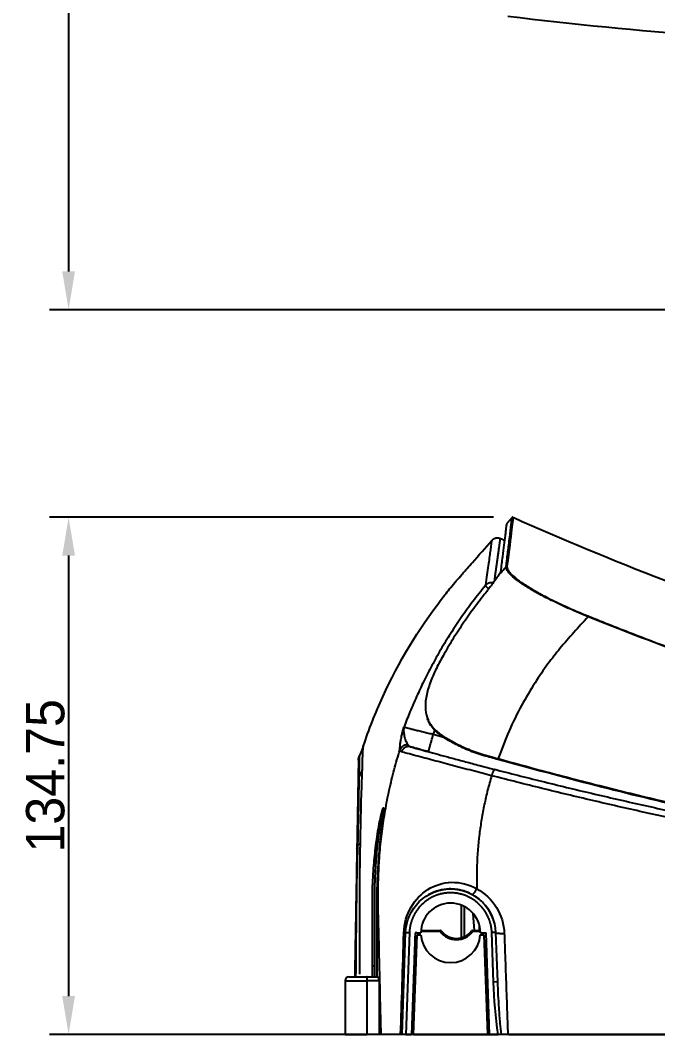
# Model space of a CAD drawing. Header units: millimetres. Extents: x -87 to 534, y -466 to 274.
# Drawn here: x -87 to 79.1, y -450.7 to -186.4 of the extents above; entities that cross this region are included whole.
import ezdxf

# ---------------------------------------------------------------- set-up
doc = ezdxf.new("R2010")
doc.units = ezdxf.units.MM
doc.header["$MEASUREMENT"] = 0
doc.layers.add('1', color=7, linetype='Continuous')
doc.layers.add('______', color=7, linetype='Continuous')
doc.styles.add('______', font='gulim_1.ttc')
doc.dimstyles.new('____ ______ 01', dxfattribs={"dimscale": 10, "dimtxt": 1, "dimasz": 1, "dimexe": 0.5, "dimexo": 0.5, "dimgap": 0.09, "dimtad": 1, "dimtoh": 1, "dimzin": 1, "dimdsep": 46, "dimtxsty": '______', "dimcen": 0.5, "dimazin": 0, "dimtfac": 1, "dimtdec": 4, "dimtix": 1, "dimtmove": 0, "dimatfit": 3, "dimfxl": 0, "dimtolj": 1, "dimtzin": 1, "dimarcsym": 0})

# ---------------------------------------------------------------- blocks, each defined once
blk = doc.blocks.new('*D1')
at = {"layer": '______', "color": 0, "lineweight": -2}
for p, q in [((36.3, -315.87), (-79.45, -315.87)), ((-74.45, -325.87), (-74.45, -440.62)), ((70.54, -450.62), (-79.45, -450.62))]:
    blk.add_line(p, q, dxfattribs=at)
at = {"layer": '______', "color": 0}
for points in [[(-72.78, -325.87), (-76.12, -325.87), (-74.45, -315.87)], [(-76.12, -440.62), (-72.78, -440.62), (-74.45, -450.62)]]:
    blk.add_solid(points, dxfattribs=at)
at = {"layer": 'Defpoints', "color": 0}
for p in [(41.3, -315.87), (-74.45, -450.62), (75.54, -450.62)]:
    blk.add_point(p, dxfattribs=at)
at = {"layer": '______', "color": 0, "insert": (-80.49, -383.25), "char_height": 10, "attachment_point": 5, "rotation": 90, "style": '______'}
blk.add_mtext('\\A1;134.75', dxfattribs=at)
blk = doc.blocks.new('*D2')
at = {"layer": '______', "color": 0, "lineweight": -2}
for p, q in [((141.55, 192.15), (-79.45, 192.15)), ((-74.45, 182.15), (-74.45, -251.8)), ((341.87, -261.8), (-79.45, -261.8))]:
    blk.add_line(p, q, dxfattribs=at)
at = {"layer": '______', "color": 0}
for points in [[(-72.78, 182.15), (-76.12, 182.15), (-74.45, 192.15)], [(-76.12, -251.8), (-72.78, -251.8), (-74.45, -261.8)]]:
    blk.add_solid(points, dxfattribs=at)
at = {"layer": 'Defpoints', "color": 0}
for p in [(146.55, 192.15), (-74.45, -261.8), (346.87, -261.8)]:
    blk.add_point(p, dxfattribs=at)
at = {"layer": '______', "color": 0, "insert": (-80.48, -34.82), "char_height": 10, "attachment_point": 5, "rotation": 90, "style": '______'}
blk.add_mtext('\\A1;453.95', dxfattribs=at)

msp = doc.modelspace()

# ---------------------------------------------------------------- linework, layer by layer
at = {"layer": '1', "color": 157}
for p, q in [((27.928, -413.111), (27.928, -413.09)), ((28.616, -413.316), (28.616, -413.353)), ((31.962, -412.68), (31.962, -412.68)), ((27.928, -425.447), (27.928, -416.945)), ((28.616, -417.251), (28.616, -425.204)), ((31.385, -423.546), (30.976, -419.089)), ((12.452, -450.623), (13.379, -424.068)), ((13.379, -424.068), (14.378, -424.103)), ((14.378, -424.103), (13.452, -450.623)), ((15.877, -424.171), (14.953, -450.623)), ((15.877, -424.171), (14.953, -450.623)), ((15.877, -424.171), (14.953, -450.623)), ((15.456, -450.624), (16.362, -424.671)), ((16.275, -424.171), (15.877, -424.171)), ((16.275, -424.171), (17.375, -424.171)), ((16.362, -424.671), (17.394, -424.671)), ((16.778, -424.671), (16.778, -424.171)), ((17.078, -424.171), (17.078, -424.671)), ((22.447, -423.846), (17.382, -423.846)), ((17.401, -423.546), (22.447, -423.546)), ((17.44, -423.171), (17.44, -423.171)), ((22.447, -423.546), (22.447, -423.846)), ((22.686, -423.665), (22.447, -423.846)), ((30.57, -423.665), (30.808, -423.846)), ((30.808, -423.546), (32.85, -423.546)), ((30.808, -423.546), (30.808, -423.846)), ((32.869, -423.846), (30.808, -423.846)), ((32.861, -424.671), (33.886, -424.671)), ((32.875, -424.171), (34.367, -424.171)), ((33.178, -424.671), (33.178, -424.171)), ((33.478, -424.671), (33.478, -424.171)), ((33.478, -424.171), (33.478, -424.671)), ((34.792, -450.624), (33.886, -424.671)), ((35.29, -450.623), (34.367, -424.171)), ((36.865, -424.068), (35.865, -424.103)), ((36.315, -436.973), (35.865, -424.103)), ((36.865, -424.068), (37.314, -436.938)), ((34.083, -430.324), (34.582, -430.324)), ((34.318, -429.824), (34.564, -429.824)), ((-1.373, -435.624), (3.323, -435.624)), ((-1.369, -435.624), (0.12, -435.624)), ((-2.373, -436.624), (-2.373, -450.623)), ((-2.373, -436.624), (3.367, -436.624)), ((34.31, -436.824), (34.809, -436.824)), ((34.844, -437.824), (34.346, -437.824)), ((37.314, -436.938), (36.315, -436.973)), ((3.388, -450.623), (-2.373, -450.623)), ((-2.369, -450.623), (-0.414, -450.623)), ((-0.373, -450.623), (-0.373, -450.624)), ((-0.373, -450.624), (3.127, -450.624)), ((3.127, -450.623), (3.127, -450.624)), ((3.127, -450.624), (3.265, -450.624)), ((13.452, -450.623), (12.452, -450.623)), ((13.452, -450.623), (14.953, -450.623)), ((14.953, -450.623), (14.153, -450.623)), ((14.953, -450.623), (14.953, -450.623)), ((14.953, -450.623), (14.953, -450.623)), ((15.456, -450.624), (34.792, -450.624)), ((34.792, -450.623), (37.351, -450.623)), ((35.29, -450.623), (37.535, -450.623)), ((91.18, -450.623), (40.031, -450.623)), ((40.257, -450.623), (91.681, -450.623))]:
    msp.add_line(p, q, dxfattribs=at)
at = {"layer": '1', "color": 73}
msp.add_line((17.44, -423.171), (17.44, -423.171), dxfattribs=at)
msp.add_line((17.44, -423.171), (17.44, -423.171), dxfattribs=at)
at = {"layer": '1', "color": 8}
for p, q in [((-0.373, -450.623), (-0.373, -450.624)), ((-0.373, -450.623), (-0.373, -450.624)), ((3.127, -450.623), (3.127, -450.624)), ((3.127, -450.623), (3.127, -450.624))]:
    msp.add_line(p, q, dxfattribs=at)
at = {"layer": '1', "color": 157}
for centre, radius, start, end in [((153.082, 712.165), 904.533, 262.820233, 266.075852), ((339.632, 792.229), 1207.533, 254.681333, 254.799781), ((25.125, -424.171), 7.75, 0, 180), ((25.125, -424.171), 7.75, 90, 180), ((25.128, -424.171), 7.75, 183.69907, 356.30093), ((22.447, -423.846), 0.3, 37.2166, 90), ((26.628, -420.671), 5.25, 217.2166, 322.7834), ((26.628, -420.671), 4.95, 217.2166, 322.7834), ((25.128, -424.171), 7.75, 270, 356.30093), ((30.808, -423.846), 0.3, 90, 142.7834), ((34.318, -430.324), 0.5, 90, 119.98827), ((-1.373, -436.624), 1, 90.00036, 180.00036)]:
    msp.add_arc(centre, radius, start, end, dxfattribs=at)
for points, knots in [([(37.493, -176.28), (41.381, -176.896), (49.851, -178.236), (63.684, -180.147), (79.688, -182.073), (97.89, -183.867), (118.315, -185.391), (145.933, -186.713), (177.103, -187.012), (207.996, -185.966), (229.709, -184.561), (241.107, -183.538), (245.26, -183.165)], [0, 0, 0, 0, 0.0576481, 0.1256011, 0.2038094, 0.2922419, 0.3908989, 0.4998269, 0.6904173, 0.8374524, 0.9407747, 1, 1, 1, 1]), ([(39.586, -328.738), (39.671, -328.048), (39.84, -326.672), (40.07, -324.822), (40.318, -322.849), (40.564, -320.888), (40.784, -319.083), (40.945, -317.684), (41.055, -316.693), (41.125, -316.068), (41.143, -315.98), (41.152, -315.936)], [0, 0, 0, 0, 0.0837363, 0.1670539, 0.2500185, 0.3754274, 0.4999903, 0.624606, 0.7499708, 0.8746132, 1, 1, 1, 1]), ([(41.384, -315.883), (41.393, -315.925), (41.287, -316.974), (40.779, -321.247), (40.372, -324.487), (39.81, -328.686)], [0, 0, 0, 0, 0.5, 0.5, 1, 1, 1, 1]), ([(41.383, -315.886), (41.362, -315.877), (41.34, -315.871), (41.295, -315.867), (41.272, -315.869), (41.229, -315.881), (41.208, -315.89), (41.176, -315.912), (41.164, -315.923), (41.153, -315.935)], [0, 0, 0, 0, 0.2683524, 0.2683524, 0.5367455, 0.5367455, 0.8051381, 0.8051381, 1, 1, 1, 1]), ([(41.384, -315.883), (54.253, -321.549), (67.418, -327.032), (93.984, -337.402), (107.446, -342.34), (121.06, -347.038)], [0, 0, 0, 0, 0.5, 0.5, 1, 1, 1, 1]), ([(39.695, -317.588), (39.689, -317.617), (39.675, -317.674), (39.629, -318.067), (39.559, -318.685), (39.459, -319.55), (39.297, -320.906), (39.039, -323), (38.65, -326.061), (38.314, -328.671), (38.146, -329.978)], [0, 0, 0, 0, 0.1010761, 0.2015145, 0.301416, 0.4008816, 0.5000129, 0.6663591, 0.8328563, 1, 1, 1, 1]), ([(22.694, -337.293), (23.507, -336.237), (24.336, -335.196), (26.123, -333.019), (27.086, -331.887), (28.31, -330.497), (28.528, -330.25), (28.988, -329.729), (29.217, -329.469), (29.906, -328.688), (30.365, -328.167), (32.486, -325.762), (34.148, -323.877), (35.81, -321.993)], [0, 0, 0, 0, 0.1894496, 0.1894496, 0.4022244, 0.4022244, 0.4554181, 0.4554181, 0.5086117, 0.5086117, 0.6149991, 0.6149991, 1, 1, 1, 1]), ([(35.812, -321.99), (35.807, -321.996), (35.679, -322.959), (35.29, -325.831), (35.125, -327.037), (34.721, -329.936), (34.449, -331.635), (34.216, -333.635)], [0, 0, 0, 0, 0.4970003, 0.4970003, 0.7485002, 0.7485002, 1, 1, 1, 1]), ([(38.147, -329.977), (38.123, -330.04), (38.075, -330.166), (37.925, -330.443), (37.728, -330.764), (37.557, -331.019), (37.484, -331.129)], [0, 0, 0, 0, 0.2462765, 0.4999733, 0.7849466, 1, 1, 1, 1]), ([(60.953, -341.806), (60.138, -341.47), (58.52, -340.804), (56.194, -339.782), (53.991, -338.772), (51.934, -337.786), (50.038, -336.835), (48.312, -335.929), (46.765, -335.072), (44.815, -333.918), (42.696, -332.505), (40.853, -330.992), (39.719, -329.677), (39.631, -329.056), (39.586, -328.738)], [0, 0, 0, 0, 0.068092, 0.1350568, 0.2006444, 0.2646163, 0.3267534, 0.3868633, 0.4447853, 0.5003947, 0.6254661, 0.7501354, 0.8718396, 1, 1, 1, 1]), ([(39.81, -328.686), (39.811, -328.834), (39.813, -329.13), (40.065, -329.669), (40.502, -330.272), (41.35, -331.166), (42.89, -332.434), (45.47, -334.143), (48.684, -335.983), (52.431, -337.884), (56.575, -339.803), (59.549, -341.031), (61.043, -341.648)], [0, 0, 0, 0, 0.0632641, 0.1257202, 0.187855, 0.2501609, 0.3749136, 0.4999569, 0.6236713, 0.7494623, 0.8741254, 1, 1, 1, 1]), ([(37.484, -331.129), (37.357, -331.317), (37.102, -331.692), (36.635, -332.371), (36.026, -333.232), (35.251, -334.296), (34.607, -335.116), (34.285, -335.526)], [0, 0, 0, 0, 0.1654358, 0.3309727, 0.4999685, 0.7502279, 1, 1, 1, 1]), ([(34.215, -333.635), (33.1, -335.026), (30.905, -337.762), (27.878, -341.97), (25.097, -346.152), (22.561, -350.311), (20.249, -354.435), (18.147, -358.517), (16.242, -362.552), (14.516, -366.524), (13.488, -369.175), (12.983, -370.479)], [0, 0, 0, 0, 0.1253277, 0.2466476, 0.3641992, 0.4781909, 0.5888003, 0.6961765, 0.8005012, 0.9019025, 1, 1, 1, 1]), ([(34.285, -335.526), (33.228, -336.883), (31.139, -339.562), (28.253, -343.684), (25.575, -347.789), (23.948, -350.572), (23.146, -351.944)], [0, 0, 0, 0, 0.2597999, 0.5131273, 0.7598537, 1, 1, 1, 1]), ([(60.953, -341.806), (59.706, -343.16), (57.212, -345.867), (53.668, -349.916), (50.287, -354.285), (46.891, -359.218), (43.465, -365.032), (40.18, -371.622), (38.405, -376.347), (37.493, -378.774)], [0, 0, 0, 0, 0.124964, 0.2498278, 0.3651074, 0.4998944, 0.6563417, 0.8234772, 1, 1, 1, 1]), ([(531.43, -409.897), (531.419, -409.899), (531.399, -409.904), (531.033, -409.936), (530.405, -409.985), (529.478, -410.055), (528.246, -410.145), (526.696, -410.257), (524.821, -410.389), (522.624, -410.54), (520.102, -410.708), (517.25, -410.892), (514.062, -411.088), (510.533, -411.295), (506.665, -411.51), (502.467, -411.728), (497.964, -411.947), (493.205, -412.163), (488.245, -412.373), (483.088, -412.575), (477.726, -412.765), (472.149, -412.94), (459.795, -413.273), (441.885, -413.541), (420.263, -413.312), (397.505, -412.669), (369.945, -411.299), (336.036, -408.366), (300.754, -404.203), (266.01, -399.075), (230.361, -392.504), (200.567, -385.942), (175.361, -379.634), (154.345, -373.891), (132.293, -367.319), (109.271, -359.824), (85.295, -351.37), (69.201, -345.047), (60.953, -341.806)], [0, 0, 0, 0, 0.0108757, 0.0218056, 0.0328122, 0.0439208, 0.0551598, 0.0665594, 0.0781215, 0.0897971, 0.1015334, 0.1133271, 0.1252159, 0.1372359, 0.1494032, 0.1617252, 0.1741827, 0.1867243, 0.1993274, 0.2120014, 0.2247696, 0.2376547, 0.2506782, 0.3080105, 0.3496163, 0.3758056, 0.4358375, 0.5007244, 0.5583964, 0.6252814, 0.6875394, 0.7501841, 0.7863151, 0.8246513, 0.8651768, 0.9078756, 0.952787, 1, 1, 1, 1]), ([(61.043, -341.648), (65.023, -343.232), (72.975, -346.396), (85.007, -350.941), (97.103, -355.334), (109.272, -359.562), (121.505, -363.628), (133.791, -367.528), (146.118, -371.261), (158.476, -374.823), (170.86, -378.216), (183.265, -381.44), (203.066, -386.312), (230.323, -392.322), (258.988, -397.601), (282.148, -401.271), (300.294, -403.843), (317.989, -406.06), (341.153, -408.616), (369.336, -411.067), (403.48, -412.798), (436.607, -413.408), (466.724, -412.992), (488.722, -412.189), (504.202, -411.46), (514.062, -410.905), (521.837, -410.406), (526.745, -410.062), (529.567, -409.856), (531.029, -409.744), (531.16, -409.729), (531.226, -409.721)], [0, 0, 0, 0, 0.022856, 0.0456695, 0.0684642, 0.0912564, 0.1140365, 0.1367904, 0.1595041, 0.1821647, 0.2047768, 0.2273454, 0.2498715, 0.3124924, 0.3747979, 0.4042306, 0.4371341, 0.4724502, 0.4993868, 0.5616798, 0.6243274, 0.6867059, 0.7494254, 0.8117279, 0.8431145, 0.8745161, 0.9056301, 0.9372583, 0.9579274, 0.9787944, 1, 1, 1, 1]), ([(23.146, -351.944), (22.795, -352.575), (22.096, -353.832), (21.159, -355.731), (20.326, -357.615), (19.626, -359.456), (19.076, -361.244), (18.577, -363.513), (18.429, -366.111), (19.122, -368.803), (20.666, -371.013), (22.987, -372.927), (25.012, -374.021), (26.085, -374.601)], [0, 0, 0, 0, 0.0625739, 0.1246244, 0.1868763, 0.2500824, 0.3117312, 0.374764, 0.4995479, 0.6210771, 0.7496355, 0.8674002, 1, 1, 1, 1]), ([(26.097, -374.831), (25.576, -374.559), (24.539, -374.017), (23.15, -373.156), (21.909, -372.238), (20.491, -370.913), (19.597, -369.61), (19.183, -368.574), (19.115, -368.382)], [0, 0, 0, 0, 0.1557873, 0.310517, 0.4652185, 0.6209082, 0.9308039, 1, 1, 1, 1]), ([(11.914, -376.476), (11.907, -376.298), (11.891, -375.931), (11.966, -375.128), (12.119, -374.113), (12.332, -372.995), (12.572, -371.888), (12.777, -371.12), (12.87, -370.77)], [0, 0, 0, 0, 0.1569115, 0.3224434, 0.4989043, 0.6940576, 0.8606015, 1, 1, 1, 1]), ([(12.924, -370.687), (12.907, -370.838), (12.857, -371.27), (12.895, -371.844), (12.995, -372.515), (13.162, -373.345), (13.478, -374.345), (13.817, -374.914), (13.978, -375.186)], [0, 0, 0, 0, 0.0875816, 0.2504144, 0.3654893, 0.500304, 0.7611377, 1, 1, 1, 1]), ([(12.983, -370.479), (13.069, -370.51), (13.245, -370.574), (13.786, -370.724), (14.543, -370.925), (15.519, -371.177), (16.669, -371.47), (17.941, -371.786), (19.269, -372.105), (20.173, -372.304), (20.617, -372.402)], [0, 0, 0, 0, 0.116055, 0.2379762, 0.3644413, 0.4937362, 0.6238904, 0.7528666, 0.8787652, 1, 1, 1, 1]), ([(19.296, -376.963), (19.311, -376.967), (19.45, -376.529), (19.961, -374.766), (20.313, -373.508), (20.617, -372.402)], [0, 0, 0, 0, 0.5, 0.5, 1, 1, 1, 1]), ([(13.978, -375.186), (14.077, -375.301), (14.226, -375.473), (14.452, -375.602), (14.575, -375.653), (14.646, -375.678), (14.686, -375.689), (14.705, -375.695)], [0, 0, 0, 0, 0.5004775, 0.7503269, 0.8755824, 0.9383488, 1, 1, 1, 1]), ([(26.085, -374.601), (26.374, -374.747), (26.952, -375.041), (28.149, -375.638), (29.744, -376.353), (31.759, -377.128), (33.192, -377.558), (33.89, -377.767)], [0, 0, 0, 0, 0.1250401, 0.2501027, 0.5000715, 0.7567601, 1, 1, 1, 1]), ([(33.883, -377.995), (33.175, -377.783), (31.757, -377.357), (29.757, -376.587), (27.853, -375.734), (26.685, -375.134), (26.097, -374.831)], [0, 0, 0, 0, 0.2475386, 0.4957914, 0.7461034, 1, 1, 1, 1]), ([(1.383, -377.97), (1.31, -378.141), (1.202, -378.44), (1.14, -378.843), (1.125, -379.039), (1.126, -379.107), (1.123, -379.214), (1.119, -379.467), (1.111, -379.929), (1.097, -380.685), (1.087, -381.266), (1.078, -381.746), (1.071, -382.138), (1.062, -382.666), (1.05, -383.355), (1.041, -383.901), (1.035, -384.208)], [0, 0, 0, 0, 0.0672137, 0.1275023, 0.1748082, 0.2152553, 0.2549746, 0.2939663, 0.4746283, 0.589406, 0.6941522, 0.7307043, 0.7795641, 0.8407294, 0.9142027, 1, 1, 1, 1]), ([(1.308, -383.3), (1.326, -381.429), (1.366, -380.045), (1.405, -378.302), (1.408, -377.908), (1.397, -377.925)], [0, 0, 0, 0, 0.5158219, 0.5158219, 1, 1, 1, 1]), ([(2.269, -375.848), (2.212, -376.004), (2.153, -376.16), (1.985, -376.591), (1.873, -376.866), (1.64, -377.405), (1.52, -377.671), (1.395, -377.934)], [0, 0, 0, 0, 0.2210216, 0.2210216, 0.6136516, 0.6136516, 1, 1, 1, 1]), ([(2.123, -381.512), (2.132, -381.239), (2.152, -380.625), (2.173, -379.763), (2.185, -378.913), (2.205, -378.014), (2.255, -376.897), (2.296, -376.101), (2.335, -375.7), (2.354, -375.622), (2.36, -375.592)], [0, 0, 0, 0, 0.0669438, 0.1503182, 0.2500453, 0.3555515, 0.5000908, 0.7500149, 0.9061592, 1, 1, 1, 1]), ([(6.202, -414.188), (6.222, -412.351), (6.262, -408.678), (6.627, -403.183), (7.213, -397.72), (8.038, -392.302), (9.096, -386.948), (10.363, -381.664), (11.398, -378.202), (11.914, -376.476)], [0, 0, 0, 0, 0.1441548, 0.2880875, 0.4316705, 0.5747785, 0.7172829, 0.8590643, 1, 1, 1, 1]), ([(12.317, -377.012), (12.214, -376.967), (12.006, -376.878), (11.945, -376.611), (11.914, -376.476)], [0, 0, 0, 0, 0.4991871, 1, 1, 1, 1]), ([(35.815, -383.217), (34.98, -383), (33.267, -382.555), (30.707, -381.884), (28.113, -381.203), (25.535, -380.523), (23.022, -379.859), (20.604, -379.217), (18.207, -378.572), (15.864, -377.942), (13.685, -377.365), (12.789, -377.133), (12.317, -377.012)], [0, 0, 0, 0, 0.0745272, 0.1528879, 0.2349592, 0.3205336, 0.4093122, 0.5009026, 0.5981285, 0.7150428, 0.8499742, 1, 1, 1, 1]), ([(14.704, -375.695), (14.927, -375.757), (15.372, -375.881), (16.355, -376.153), (17.757, -376.54), (19.733, -377.083), (22.417, -377.814), (25.502, -378.647), (27.79, -379.257), (28.976, -379.571)], [0, 0, 0, 0, 0.1114179, 0.222398, 0.3340102, 0.5007181, 0.6669356, 0.8334608, 1, 1, 1, 1]), ([(17.008, -376.333), (16.734, -376.258), (15.951, -376.042), (15.196, -375.832), (14.704, -375.695)], [0, 0, 0, 0, 0.3470974, 1, 1, 1, 1]), ([(19.296, -376.963), (18.771, -376.819), (18.004, -376.608), (17.245, -376.399), (17.008, -376.333)], [0, 0, 0, 0, 0.684561, 1, 1, 1, 1]), ([(33.89, -377.767), (34.483, -377.933), (35.374, -378.183), (36.401, -378.47), (37.006, -378.638), (37.31, -378.723), (37.493, -378.774)], [0, 0, 0, 0, 0.4999661, 0.7500484, 0.8500554, 1, 1, 1, 1]), ([(1.107, -379.164), (1.107, -379.167), (1.107, -379.174), (1.101, -379.494), (1.086, -380.34), (1.062, -381.685), (1.036, -383.169), (1.021, -384.072), (1.013, -384.523)], [0, 0, 0, 0, 0.1129409, 0.2796276, 0.5000505, 0.7499986, 0.8749873, 1, 1, 1, 1]), ([(28.976, -379.571), (28.982, -379.573), (30.184, -379.891), (31.834, -380.327), (33.542, -380.772), (33.966, -380.882)], [0, 0, 0, 0, 0.0040628, 0.7540343, 1, 1, 1, 1]), ([(245.22, -417.493), (240.847, -417.059), (232.098, -416.191), (218.971, -414.704), (205.841, -413.083), (192.711, -411.312), (179.583, -409.396), (166.46, -407.333), (153.344, -405.123), (135.935, -401.992), (114.257, -397.726), (88.472, -392.052), (62.821, -385.861), (45.936, -381.289), (37.463, -378.995)], [0, 0, 0, 0, 0.0623736, 0.1247661, 0.1871898, 0.2496568, 0.3121792, 0.3747691, 0.4374383, 0.5001987, 0.6248886, 0.7500482, 0.874575, 1, 1, 1, 1]), ([(37.493, -378.774), (41.381, -379.84), (49.851, -382.164), (63.684, -385.757), (79.688, -389.711), (97.89, -393.924), (118.315, -398.303), (145.933, -403.7), (177.103, -408.948), (207.996, -413.205), (229.709, -415.734), (241.107, -416.863), (245.26, -417.275)], [0, 0, 0, 0, 0.0576481, 0.1256011, 0.2038094, 0.2922419, 0.3908989, 0.4998269, 0.6904173, 0.8374524, 0.9407747, 1, 1, 1, 1]), ([(2.123, -381.512), (2.114, -381.535), (2.106, -381.558), (1.873, -382.165), (1.609, -382.739), (1.308, -383.3)], [0, 0, 0, 0, 0.0376358, 0.0376358, 1, 1, 1, 1]), ([(2.12, -381.596), (2.112, -381.618), (2.103, -381.64), (1.872, -382.243), (1.608, -382.814), (1.308, -383.373)], [0, 0, 0, 0, 0.0369832, 0.0369832, 1, 1, 1, 1]), ([(1.613, -400.616), (1.664, -397.842), (1.726, -395.524), (1.797, -391.71), (1.796, -390.227), (1.976, -385.566), (2.056, -383.353), (2.12, -381.596)], [0, 0, 0, 0, 0.25, 0.25, 0.5, 0.5, 1, 1, 1, 1]), ([(2.12, -381.596), (2.12, -381.589), (2.121, -381.582), (2.121, -381.568), (2.121, -381.561), (2.122, -381.54), (2.123, -381.526), (2.123, -381.512)], [0, 0, 0, 0, 0.2502241, 0.2502241, 0.5004482, 0.5004482, 1, 1, 1, 1]), ([(35.815, -383.217), (35.458, -384.464), (34.743, -386.959), (33.875, -390.754), (33.144, -394.583), (32.794, -397.158), (32.619, -398.448)], [0, 0, 0, 0, 0.2494706, 0.4989952, 0.7490225, 1, 1, 1, 1]), ([(127.999, -403.193), (123.603, -402.403), (114.795, -400.819), (101.612, -398.258), (88.428, -395.557), (75.25, -392.703), (62.082, -389.696), (48.922, -386.548), (40.19, -384.329), (35.815, -383.217)], [0, 0, 0, 0, 0.1413745, 0.2832213, 0.4255538, 0.5683849, 0.7117279, 0.8555953, 1, 1, 1, 1]), ([(37.201, -381.718), (41.339, -382.772), (49.811, -384.927), (62.684, -388.014), (75.786, -391.014), (88.91, -393.863), (102.053, -396.563), (115.106, -399.104), (123.798, -400.672), (128.086, -401.445)], [0, 0, 0, 0, 0.1385553, 0.2836459, 0.4283121, 0.5725893, 0.7165133, 0.8601203, 1, 1, 1, 1]), ([(1.011, -384.6), (0.984, -386.141), (0.948, -388.227), (0.876, -392.327), (0.85, -393.804), (0.785, -397.52), (0.747, -399.705), (0.703, -402.219)], [0, 0, 0, 0, 0.5, 0.5, 0.75, 0.75, 1, 1, 1, 1]), ([(0.972, -401.32), (0.98, -400.571), (0.999, -398.748), (1.063, -395.844), (1.156, -392.572), (1.191, -390.734), (1.198, -389.79), (1.198, -389.79), (1.198, -389.79), (1.198, -389.789), (1.198, -389.788), (1.198, -389.786), (1.198, -389.781), (1.198, -389.772), (1.198, -389.754), (1.198, -389.717), (1.199, -389.644), (1.2, -389.498), (1.203, -389.208), (1.21, -388.639), (1.228, -387.543), (1.257, -386.113), (1.293, -384.589), (1.302, -383.78), (1.307, -383.376)], [0, 0, 0, 0, 0.0763641, 0.1856754, 0.3279499, 0.5020526, 0.5020678, 0.5020829, 0.5020981, 0.5021132, 0.5021739, 0.5022951, 0.5025376, 0.5030226, 0.5039927, 0.5059328, 0.5098133, 0.5175753, 0.5331033, 0.5641736, 0.6263622, 0.7508619, 0.8753927, 1, 1, 1, 1]), ([(1.013, -384.523), (1.012, -384.533), (1.012, -384.543), (1.012, -384.56), (1.012, -384.568), (1.012, -384.583), (1.011, -384.59), (1.011, -384.598)], [0, 0, 0, 0, 0.395446, 0.395446, 0.697723, 0.697723, 1, 1, 1, 1]), ([(1.307, -383.374), (1.307, -383.374), (1.307, -383.374), (1.307, -383.368), (1.307, -383.361), (1.307, -383.349), (1.307, -383.342), (1.307, -383.324), (1.308, -383.312), (1.308, -383.3), (1.308, -383.3), (1.308, -383.3)], [0, 0, 0, 0, 0.0001562, 0.0001562, 0.2560006, 0.2560006, 0.511845, 0.511845, 0.9998438, 0.9998438, 1, 1, 1, 1]), ([(4.776, -435.624), (4.771, -430.282), (4.764, -422.658), (4.708, -412.974), (5.037, -406.886), (5.531, -402.073), (6.046, -398.474), (6.49, -395.923), (6.905, -393.905), (7.248, -392.482), (7.529, -391.567), (7.642, -391.558), (7.657, -391.74), (7.658, -391.813)], [0, 0, 0, 0, 0.3471826, 0.4954973, 0.6291571, 0.7431916, 0.8104824, 0.8670525, 0.9145548, 0.9488834, 0.9721992, 0.9910739, 1, 1, 1, 1]), ([(7.625, -392.135), (7.626, -392.087), (7.628, -391.974), (7.622, -391.792), (7.571, -391.721), (7.449, -392.072), (7.297, -392.706), (7.107, -393.63), (6.887, -394.84), (6.605, -396.587), (6.277, -398.935), (5.862, -402.58), (5.472, -407.334), (5.239, -413.242), (5.243, -419.501), (5.28, -427.025), (5.285, -432.399), (5.288, -435.624)], [0, 0, 0, 0, 0.0045356, 0.0111516, 0.0217887, 0.0337304, 0.0502899, 0.0728283, 0.1008339, 0.1346227, 0.1917585, 0.2582618, 0.3768218, 0.5055059, 0.6467723, 0.7880677, 1, 1, 1, 1]), ([(7.658, -391.813), (7.661, -392.029), (7.569, -393.101), (7.282, -395.397), (6.836, -399.061), (6.546, -401.982), (6.405, -403.685), (6.399, -403.756)], [0, 0, 0, 0, 0.0958607, 0.2992639, 0.593689, 0.9831691, 1, 1, 1, 1]), ([(32.619, -398.448), (32.282, -401.18), (32.067, -403.925), (31.927, -408.061), (31.915, -409.289), (31.934, -411.35), (31.948, -412.046), (31.962, -412.68)], [0, 0, 0, 0, 0.5798965, 0.5798965, 0.8698448, 0.8698448, 1, 1, 1, 1]), ([(0.445, -435.749), (0.488, -431.013), (0.533, -426.275), (0.591, -420.654), (0.6, -419.767), (0.617, -417.984), (0.628, -417.116), (0.66, -414.305), (0.685, -412.479), (0.793, -407.121), (0.903, -403.86), (0.966, -401.33)], [0, 0, 0, 0, 0.3994694, 0.3994694, 0.4745487, 0.4745487, 0.5496281, 0.5496281, 0.6997867, 0.6997867, 1, 1, 1, 1]), ([(1.44, -416.006), (1.439, -415.642), (1.437, -415.096), (1.442, -414.367), (1.45, -413.269), (1.461, -410.908), (1.497, -407.379), (1.548, -404.442), (1.584, -402.215), (1.602, -401.247), (1.613, -400.616)], [0, 0, 0, 0, 0.0614814, 0.0922238, 0.1229722, 0.2470959, 0.4975967, 0.7623219, 0.845232, 1, 1, 1, 1]), ([(0.703, -402.218), (0.662, -404.57), (0.61, -407.597), (0.521, -412.674), (0.491, -414.41), (0.444, -417.078), (0.429, -417.968), (0.398, -419.748), (0.382, -420.637), (0.285, -426.218), (0.203, -430.909), (0.121, -435.6)], [0, 0, 0, 0, 0.3013666, 0.3013666, 0.45205, 0.45205, 0.5273917, 0.5273917, 0.6027334, 0.6027334, 1, 1, 1, 1]), ([(6.399, -403.756), (6.283, -405.165), (6.068, -408.294), (5.909, -412.456), (5.874, -417.676), (5.917, -425.165), (5.924, -431.633), (5.928, -435.624)], [0, 0, 0, 0, 0.1337438, 0.2955579, 0.3917749, 0.6245994, 1, 1, 1, 1]), ([(6.209, -413.895), (6.211, -413.731), (6.256, -410.622), (6.38, -407.513), (6.564, -404.582)], [0, 0, 0, 0, 0.0527792, 1, 1, 1, 1]), ([(12.93, -424.148), (13.005, -421.743), (13.705, -419.391), (15.909, -415.564), (17.411, -413.999), (21.026, -411.743), (23.162, -411.063), (27.607, -410.928), (29.925, -411.493), (31.962, -412.68)], [0, 0, 0, 0, 0.25, 0.25, 0.5, 0.5, 0.75, 0.75, 1, 1, 1, 1]), ([(7.011, -450.624), (6.87, -444.573), (6.662, -435.497), (6.456, -426.421), (6.321, -420.37), (6.219, -417.425), (6.202, -414.188)], [0, 0, 0, 0, 0.5, 0.75, 0.75, 1, 1, 1, 1]), ([(13.379, -424.068), (13.484, -421.062), (14.796, -418.116), (19.123, -413.937), (22.114, -412.728), (28.13, -412.728), (31.12, -413.937), (35.448, -418.116), (36.76, -421.062), (36.865, -424.068)], [0, 0, 0, 0, 0.25, 0.25, 0.5, 0.5, 0.75, 0.75, 1, 1, 1, 1]), ([(30.041, -413.82), (29.789, -413.701), (29.051, -413.374), (27.781, -413.001), (26.265, -412.751), (24.34, -412.69), (21.976, -413.043), (20.266, -413.737), (19.43, -414.2)], [0, 0, 0, 0, 0.0713927, 0.2073271, 0.3420581, 0.4759178, 0.7234923, 1, 1, 1, 1]), ([(36.508, -421.574), (36.486, -421.488), (36.323, -420.888), (35.926, -419.758), (34.94, -417.883), (33.3, -415.811), (31.593, -414.71), (30.739, -414.159)], [0, 0, 0, 0, 0.0276512, 0.1921308, 0.3704503, 0.6851012, 1, 1, 1, 1]), ([(1.443, -434.917), (1.444, -433.05), (1.445, -428.964), (1.445, -423.769), (1.442, -419.886), (1.448, -417.923), (1.446, -416.812), (1.442, -416.259), (1.44, -416.006)], [0, 0, 0, 0, 0.2962457, 0.648079, 0.8240085, 0.9120199, 0.9597337, 1, 1, 1, 1]), ([(32.58, -422.379), (32.586, -422.614), (32.594, -422.995), (32.603, -423.375), (32.607, -423.52)], [0, 0, 0, 0, 0.6191081, 1, 1, 1, 1]), ([(12.099, -450.623), (12.233, -446.35), (12.51, -437.522), (12.787, -428.7), (12.93, -424.148)], [0, 0, 0, 0, 0.4839959, 1, 1, 1, 1]), ([(39.114, -424.277), (39.16, -425.596), (39.206, -426.914), (39.435, -433.507), (39.619, -438.781), (39.879, -446.245), (39.955, -448.434), (40.031, -450.623)], [0, 0, 0, 0, 0.1501426, 0.1501426, 0.7507131, 0.7507131, 1, 1, 1, 1]), ([(3.323, -435.624), (3.771, -435.624), (4.228, -435.624), (5.085, -435.624), (5.497, -435.624), (5.945, -435.624), (6.029, -435.624), (6.11, -435.624)], [0, 0, 0, 0, 0.4472128, 0.4472128, 0.8944256, 0.8944256, 1, 1, 1, 1]), ([(6.11, -435.624), (6.14, -435.642), (6.203, -435.679), (6.289, -435.91), (6.378, -436.243), (6.435, -436.482), (6.47, -436.626)], [0, 0, 0, 0, 0.2332853, 0.4963987, 0.6949738, 1, 1, 1, 1]), ([(3.388, -450.623), (3.382, -446.957), (3.377, -443.29), (3.37, -438.624), (3.369, -437.624), (3.367, -436.624)], [0, 0, 0, 0, 0.785767, 0.785767, 1, 1, 1, 1]), ([(6.47, -436.626), (6.378, -436.625), (6.014, -436.624), (4.825, -436.624), (4.04, -436.624), (3.367, -436.624)], [0, 0, 0, 0, 0.5, 0.5, 1, 1, 1, 1]), ([(37.314, -436.938), (37.415, -439.223), (37.574, -442.836), (37.938, -447.397), (38.192, -449.67), (38.298, -450.623)], [0, 0, 0, 0, 0.5000031, 0.7904474, 1, 1, 1, 1]), ([(1.525, -450.624), (1.205, -450.624), (0.911, -450.624), (0.008, -450.624), (-0.369, -450.624), (-0.369, -450.624), (-0.369, -450.624), (-0.369, -450.624)], [0, 0, 0, 0, 0.2818341, 0.2818341, 0.9997684, 0.9997684, 1, 1, 1, 1]), ([(6.501, -450.623), (6.455, -450.623), (6.351, -450.623), (6.045, -450.623), (5.837, -450.623), (5.35, -450.623), (5.063, -450.623), (4.451, -450.623), (4.116, -450.623), (3.782, -450.623), (3.651, -450.623), (3.519, -450.623), (3.388, -450.623)], [0, 0, 0, 0, 0.2279707, 0.2279707, 0.4559413, 0.4559413, 0.6839123, 0.6839123, 0.9118838, 0.9118838, 0.9118838, 1, 1, 1, 1]), ([(9.301, -450.624), (9.25, -450.624), (9.194, -450.624), (9.011, -450.624), (8.868, -450.624), (8.562, -450.624), (8.395, -450.624), (8.185, -450.624), (8.141, -450.624), (8.098, -450.624)], [0, 0, 0, 0, 0.1820256, 0.1820256, 0.5449619, 0.5449619, 0.907899, 0.907899, 1, 1, 1, 1]), ([(12.452, -450.623), (12.452, -450.623), (12.441, -450.623), (12.401, -450.623), (12.372, -450.623), (12.277, -450.623), (12.197, -450.623), (12.099, -450.623)], [0, 0, 0, 0, 0.2945496, 0.2945496, 0.5701958, 0.5701958, 1, 1, 1, 1]), ([(38.298, -450.623), (38.243, -450.623), (38.179, -450.623), (38.015, -450.623), (37.908, -450.623), (37.713, -450.623), (37.623, -450.623), (37.535, -450.623)], [0, 0, 0, 0, 0.2924205, 0.2924205, 0.6920604, 0.6920604, 1, 1, 1, 1]), ([(40.031, -450.623), (39.811, -450.623), (39.584, -450.623), (39.15, -450.623), (38.939, -450.623), (38.582, -450.623), (38.428, -450.623), (38.298, -450.623)], [0, 0, 0, 0, 0.3468038, 0.3468038, 0.693629, 0.693629, 1, 1, 1, 1])]:
    msp.add_open_spline(points, degree=3, knots=knots, dxfattribs=at)
for points, degree in [([(41.153, -315.935), (40.424, -316.762), (39.695, -317.588)], 2), ([(41.153, -315.935), (41.153, -315.936), (41.152, -315.936), (41.152, -315.936)], 3), ([(39.276, -321.95), (38.886, -321.788), (38.496, -321.625), (38.106, -321.462)], 3), ([(37.484, -331.129), (38.185, -330.332), (38.885, -329.535), (39.586, -328.738)], 3), ([(34.216, -333.635), (34.228, -333.807), (34.519, -334.112), (35.046, -334.513)], 3), ([(7.447, -362.624), (11.573, -353.561), (16.74, -345.019), (22.694, -337.293)], 3), ([(2.36, -375.593), (3.822, -371.184), (5.524, -366.849), (7.447, -362.624)], 3), ([(12.87, -370.77), (12.886, -370.741), (12.902, -370.713), (12.918, -370.685)], 3), ([(12.919, -370.683), (12.939, -370.615), (12.959, -370.547), (12.979, -370.479)], 3), ([(20.617, -372.402), (20.757, -372.033), (20.901, -371.656), (21.051, -371.271)], 3), ([(2.194, -376.05), (1.791, -376.997), (1.387, -377.945)], 2), ([(2.035, -376.423), (1.711, -377.184), (1.388, -377.944)], 2), ([(2.313, -375.727), (2.247, -375.909), (2.179, -376.09), (2.11, -376.27)], 3), ([(2.312, -375.727), (2.247, -375.909), (2.179, -376.09), (2.11, -376.27)], 3), ([(2.313, -375.726), (2.306, -375.746), (2.298, -375.766), (2.291, -375.786)], 3), ([(2.36, -375.593), (2.345, -375.636), (2.33, -375.679), (2.314, -375.723)], 3), ([(37.463, -378.995), (36.255, -378.659), (35.056, -378.325), (33.883, -377.995)], 3), ([(33.966, -380.882), (34.828, -381.106), (35.701, -381.333), (36.574, -381.559)], 3), ([(36.574, -381.559), (36.783, -381.612), (36.992, -381.665), (37.201, -381.718)], 3), ([(7.59, -392.718), (7.607, -392.505), (7.62, -392.304), (7.625, -392.135)], 3), ([(0.703, -402.218), (0.709, -401.913), (0.8, -401.604), (0.966, -401.328)], 3), ([(1.613, -400.616), (1.469, -400.857), (1.249, -401.093), (0.969, -401.325)], 3), ([(35.865, -424.103), (35.829, -423.068), (35.364, -421.052), (34.522, -419.161), (33.334, -417.465), (31.845, -416.027), (30.109, -414.899), (28.19, -414.124), (26.158, -413.728), (24.087, -413.728), (22.055, -414.123), (20.136, -414.899), (18.399, -416.026), (16.91, -417.464), (15.723, -419.16), (14.88, -421.051), (14.415, -423.068), (14.378, -424.103)], 2), ([(31.962, -412.68), (36.17, -414.976), (38.946, -419.454), (39.114, -424.277)], 3), ([(15.877, -424.171), (15.569, -432.984), (15.261, -441.801), (14.953, -450.623)], 3), ([(5.429, -432.824), (5.192, -432.824), (4.962, -432.824), (4.739, -432.824)], 3), ([(6.47, -436.626), (6.481, -441.292), (6.491, -445.958), (6.501, -450.623)], 3), ([(37.535, -450.623), (36.803, -446.108), (36.474, -441.543), (36.315, -436.973)], 3), ([(15.336, -438.824), (15.51, -438.824), (15.687, -438.824), (15.868, -438.824)], 3), ([(34.878, -438.824), (34.712, -438.824), (34.546, -438.824), (34.38, -438.824)], 3), ([(7.011, -450.623), (6.839, -450.623), (6.67, -450.623), (6.501, -450.623)], 3), ([(12.099, -450.623), (9.403, -450.623), (7.675, -450.623), (7.011, -450.623)], 3), ([(7.636, -450.701), (7.636, -450.676), (7.636, -450.65), (7.635, -450.624)], 3), ([(7.703, -450.701), (7.703, -450.663), (7.703, -450.624)], 2), ([(15.456, -450.624), (15.315, -450.624), (15.176, -450.624), (15.04, -450.624)], 3)]:
    msp.add_open_spline(points, degree=degree, dxfattribs=at)
for points, weights, degree, knots in [([(38.106, -321.462), (36.807, -320.92), (35.849, -321.95), (35.829, -321.971), (35.81, -321.993)], [0.894491146146, 0.776124742811, 1, 0.994070876948, 0.988381803838], 2, [1.940942, 1.940942, 1.940942, 3.1415927, 3.1415927, 3.1733907, 3.1733907, 3.1733907]), ([(36.593, -332.358), (36.789, -330.692), (37.015, -329.239), (37.403, -326.516), (37.571, -325.308), (37.97, -322.432), (38.1, -321.468), (38.106, -321.462)], [0.999999957572, 0.999999958626, 0.999999958523, 0.999999958201, 0.999999958056, 0.999999957709, 0.999999957587, 0.999999957587], 3, [0, 0, 0, 0, 0.2274662, 0.2274662, 0.4870407, 0.4870407, 1, 1, 1, 1]), ([(39.809, -328.688), (39.785, -328.678), (39.759, -328.675), (39.656, -328.662), (39.586, -328.738)], [0.914931874204, 0.94836199155, 1, 0.822540608184, 0.860120921768], 2, [1.2938599, 1.2938599, 1.2938599, 1.5707963, 1.5707963, 2.5225171, 2.5225171, 2.5225171]), ([(36.181, -332.978), (36.077, -332.955), (35.971, -332.944), (34.906, -332.831), (34.216, -333.636)], [0.960425312135, 0.978657469466, 1, 0.820005336777, 0.861238593545], 2, [1.4563356, 1.4563356, 1.4563356, 1.5707963, 1.5707963, 2.5361138, 2.5361138, 2.5361138]), ([(13.979, -375.185), (13.795, -375.171), (13.611, -375.189), (12.336, -375.317), (11.914, -376.477)], [0.935622118815, 0.963183162947, 1, 0.790270749733, 0.880899142403], 2, [4.514939, 4.514939, 4.514939, 4.712389, 4.712389, 5.8371741, 5.8371741, 5.8371741]), ([(26.085, -374.601), (26.085, -374.601), (26.085, -374.601), (25.995, -374.779), (26.097, -374.831)], [0.998999881484, 0.999499084058, 1, 0.707106769822, 1.00000002273], 2, [1.5681099, 1.5681099, 1.5681099, 1.5707963, 1.5707963, 3.1415927, 3.1415927, 3.1415927]), ([(33.89, -377.767), (33.886, -377.777), (33.883, -377.788), (33.829, -377.98), (33.883, -377.995)], [0.959287485938, 0.977989718737, 1, 0.70710677761, 1.00000000715], 2, [1.4527544, 1.4527544, 1.4527544, 1.5707963, 1.5707963, 3.1415927, 3.1415927, 3.1415927]), ([(37.493, -378.774), (37.49, -378.784), (37.487, -378.794), (37.434, -378.986), (37.463, -378.995)], [0.960490320757, 0.97869551317, 1, 0.707106778327, 1.00000000572], 2, [1.4565396, 1.4565396, 1.4565396, 1.5707963, 1.5707963, 3.1415927, 3.1415927, 3.1415927]), ([(30.739, -414.159), (30.739, -414.159), (30.739, -414.159), (31.044, -414.325), (31.962, -412.68)], [0.99995827845, 0.999979137739, 1, 0.719082120106, 0.977028578306], 2, [6.2830734, 6.2830734, 6.2830734, 6.2831853, 6.2831853, 7.7897575, 7.7897575, 7.7897575]), ([(12.93, -424.148), (13.377, -424.122), (13.379, -424.07), (13.379, -424.07), (13.379, -424.07)], [0.855882072265, 0.872020321448, 1, 0.999998335411, 0.99999667084], 2, [5.59682592, 5.59682592, 5.59682592, 6.28318531, 6.28318531, 6.28319423, 6.28319423, 6.28319423]), ([(36.865, -424.069), (36.875, -424.357), (38.874, -424.288), (38.994, -424.283), (39.114, -424.277)], [1, 0.707106781187, 1, 0.97559422413, 0.955255745537], 2, [0, 0, 0, 1.5707963, 1.5707963, 1.7016853, 1.7016853, 1.7016853])]:
    msp.add_rational_spline(points, weights, degree=degree, knots=knots, dxfattribs=at)
for points, weights in [([(61.043, -341.648), (61.013, -341.663), (60.953, -341.806)], [0.941779325506, 0.753795337114, 0.966350939792]), ([(1.138, -378.78), (1.204, -378.336), (1.396, -377.931)], [0.990489293853, 0.984309019173, 1]), ([(14.704, -375.695), (12.911, -375.196), (12.317, -377.012)], [0.999999189386, 0.71655380746, 0.981716068754]), ([(1.107, -379.164), (1.109, -379.051), (1.119, -378.938)], [1, 0.995996343974, 0.993416612724]), ([(36.574, -381.559), (36.293, -381.486), (35.815, -383.217)], [0.999999826893, 0.727913269937, 0.961343244122]), ([(1.308, -383.373), (1.023, -383.953), (1.011, -384.598)], [0.880872464848, 0.916803133694, 0.999990636782]), ([(1.308, -383.301), (1.024, -383.88), (1.013, -384.523)], [0.881026065565, 0.916980783771, 0.999991049449]), ([(3.367, -436.624), (3.367, -435.624), (3.323, -435.624)], [0.999999886761, 0.707106781198, 1.00000011322])]:
    msp.add_rational_spline(points, weights, degree=2, dxfattribs=at)

# ---------------------------------------------------------------- dimensions: what is measured, and where the dimension line sits
at = {"layer": '______'}
for base, p1, p2, picture, middle in [((-74.451, -261.797), (146.549, 192.153), (346.868, -261.797), '*D2', (-80.481, -34.822)), ((-74.451, -450.623), (41.302, -315.869), (75.545, -450.623), '*D1', (-80.486, -383.246))]:
    dim = msp.add_linear_dim(base=base, p1=p1, p2=p2, angle=90, dimstyle='____ ______ 01', override={"dimtmove": 1}, dxfattribs=at)
    dim.commit()
    dim.dimension.update_dxf_attribs({"geometry": picture, "text_midpoint": middle})

doc.saveas('drawing.dxf')
